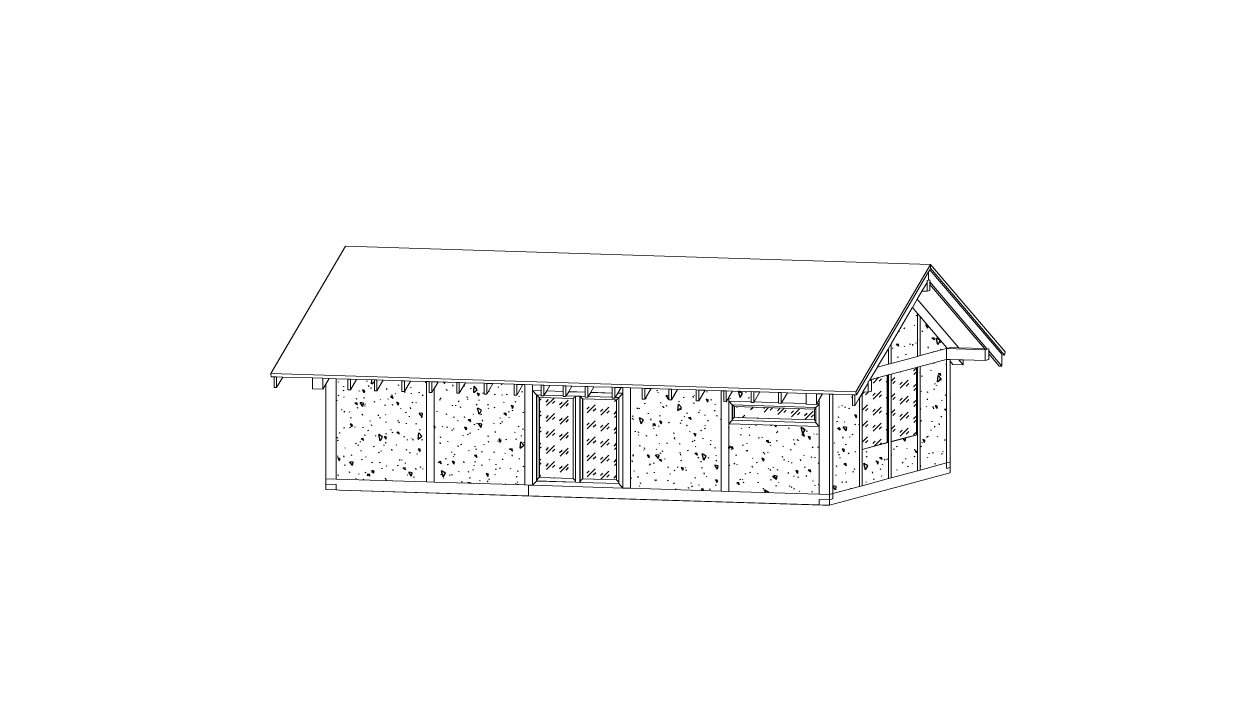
# Model space of a CAD drawing. Header units: millimetres. Extents: x 0 to 4620, y 0 to 297.
# Drawn here: x 1206 to 1734, y 0 to 297 of the extents above; entities that cross this region are included whole.
import ezdxf

# ---------------------------------------------------------------- set-up
doc = ezdxf.new("R2010")
doc.units = ezdxf.units.MM
doc.linetypes.add('K5LT32768', pattern=[0])
doc.layers.add('Системный слой', color=7, linetype='Continuous')

msp = doc.modelspace()

# ---------------------------------------------------------------- hatches: boundary and pattern name
at = {"layer": 'Системный слой'}
h = msp.add_hatch(dxfattribs=at)
h.set_pattern_fill('', angle=40, style=0, pattern_type=0)
h.set_pattern_definition([(40, (7.66, 6.428), (-20.5692, 24.5134), [2, -30]), (130, (9.193, 7.713), (-24.5134, -20.5692), [2, -30]), (85, (7.66, 6.428), (-20.56883, 24.51297), [2.828, -42.426]), (60, (9.193, 7.713), (-27.7128, 16), [2, -30]), (150, (10.192, 9.445), (-16, -27.7128), [2, -30]), (105, (9.193, 7.713), (-27.7123, 15.9997), [2.828, -42.426]), (80, (16.853, 14.141), (-26.0974, 4.60168), [1.5, -25]), (170, (17.114, 15.618), (-4.60168, -26.0974), [1.5, -25]), (125, (16.853, 14.141), (-26.09695, 4.6016), [2.121, -35.355]), (100, (-18.796, -15.771), (-15.75692, -2.77837), [1, -15]), (190, (-18.97, -14.787), (2.77837, -15.75692), [1, -15]), (145, (-18.796, -15.771), (-15.75733, -2.77844), [1.414, -21.213]), (70, (1.233, 14.088), (-15.03508, 5.47232), [1, -15]), (160, (1.575, 15.028), (-5.47232, -15.03508), [1, -15]), (115, (1.233, 14.088), (-15.03547, 5.47246), [1.414, -21.213]), (85, (0, 0), (-9.351857, 7.84492), [0.3, -10]), (65, (0, 0), (-2.418448, 6.64463), [0.3, -10]), (105, (0, 0), (-6.193075, 7.658056), [0.5, -12]), (110, (0, 0), (-7.94593, 1.36463), [0.5, -7])])
h.paths.add_polyline_path([(1343.58741, 95.88651), (1383.53284, 94.63902), (1383.53284, 94.65839), (1383.53284, 138.99024), (1376.49087, 139.21016), (1373.75247, 134.53037), (1372.61658, 134.56584), (1372.61658, 139.33116), (1364.37472, 139.58855), (1361.63632, 134.90875), (1360.50043, 134.94423), (1360.50043, 139.70954), (1352.6372, 139.95511), (1349.8988, 135.27531), (1348.76291, 135.31079), (1348.76291, 140.0761), (1343.6519, 140.23572), (1343.58741, 140.23773)])
h.paths.add_polyline_path([(1426.88593, 93.30448), (1426.88593, 137.63634), (1426.09136, 137.66115), (1423.35296, 132.98136), (1422.21707, 133.01683), (1422.21707, 137.78215), (1412.83932, 138.07501), (1410.10092, 133.39522), (1408.96503, 133.43069), (1408.96503, 138.196), (1400.72317, 138.45339), (1397.98477, 133.7736), (1396.84888, 133.80907), (1396.84888, 138.57439), (1388.60702, 138.83178), (1387.005, 136.094), (1386.9405, 135.98378), (1386.9405, 94.5326), (1426.88593, 93.28512)])
h.paths.add_polyline_path([(1473.6467, 136.17601), (1473.6467, 91.82479), (1513.59212, 90.5773), (1513.59212, 90.59667), (1513.59212, 134.92853), (1506.55016, 135.14844), (1503.81176, 130.46865), (1502.67587, 130.50412), (1502.67587, 135.26944), (1494.43401, 135.52683), (1491.69561, 130.84703), (1490.55972, 130.88251), (1490.55972, 135.64782), (1482.69649, 135.89339), (1479.95809, 131.21359), (1478.8222, 131.24907), (1478.8222, 136.01438), (1473.71119, 136.174)])
h.paths.add_polyline_path([(1556.94522, 89.24276), (1556.94522, 119.11646), (1517.06429, 120.36193), (1517.06429, 130.31983), (1526.90817, 130.0124), (1526.90817, 134.51267), (1518.66631, 134.77006), (1517.06429, 132.03228), (1516.99979, 131.92206), (1516.99979, 90.47088), (1556.94522, 89.2234)])
h.paths.add_polyline_path([(1563.03671, 133.38438), (1563.03671, 89.55485), (1563.03671, 89.498), (1574.71071, 92.63905), (1574.71071, 131.71466), (1574.5214, 131.39113), (1572.72232, 128.31659), (1571.58643, 128.35206), (1571.58643, 133.11738)])
h.paths.add_polyline_path([(1575.87166, 108.92101), (1575.87166, 93.00827), (1575.87166, 92.95142), (1587.54566, 96.09247), (1587.54566, 141.8789), (1587.35635, 141.82796), (1587.35635, 112.01112)])
h.paths.add_polyline_path([(1600.38062, 99.54589), (1600.38062, 145.33232), (1600.1913, 145.28139), (1600.1913, 115.46454), (1588.70661, 112.37443), (1588.70661, 96.46169), (1588.70661, 96.40484)])
h.paths.add_polyline_path([(1613.21557, 102.99931), (1613.21557, 148.78575), (1613.02625, 148.73481), (1601.54157, 145.64469), (1601.54157, 99.91511), (1601.54157, 99.85826)])
h.paths.add_polyline_path([(1600.38062, 150.11211), (1600.38062, 169.06391), (1598.11676, 171.71449), (1598.04184, 171.58646), (1588.70661, 155.63299), (1588.70661, 147.02791), (1588.70661, 146.97106)])
h.paths.add_polyline_path([(1613.21557, 154.03642), (1601.54157, 167.70464), (1601.54157, 167.48889), (1601.54157, 150.48133), (1601.54157, 150.42448), (1613.21557, 153.56554)])
h.paths.add_polyline_path([(1587.54566, 146.65869), (1587.54566, 153.64898), (1587.35635, 153.32545), (1582.7304, 145.41993), (1582.69092, 145.35246)])
h = msp.add_hatch(dxfattribs=at)
h.set_pattern_fill('', angle=45, style=0, pattern_type=0)
h.set_pattern_definition([(45, (0, 0), (4e-16, 7.071068), [5, -3.5]), (45, (2.6517, 0.884), (4e-16, 7.071068), [1.5, -7]), (45, (-0.177, 1.591), (4e-16, 7.071068), [1.5, -7])])
h.paths.add_polyline_path([(1433.38403, 131.9072), (1433.38403, 96.63136), (1448.29953, 96.16555), (1448.29953, 131.44139)])
h.paths.add_polyline_path([(1467.45819, 95.56723), (1467.45819, 130.84307), (1452.54269, 131.30888), (1452.54269, 96.03304)])
h.paths.add_polyline_path([(1554.87255, 126.81807), (1519.51104, 127.9224), (1519.51104, 123.15756), (1554.87255, 122.05323)])
h.paths.add_polyline_path([(1575.87166, 133.69867), (1575.87166, 109.02334), (1587.01558, 112.02176), (1587.01558, 141.73628), (1579.37137, 139.67949), (1579.2993, 139.55634), (1580.07505, 139.53212), (1580.07505, 134.75232), (1578.52711, 134.33583), (1576.28547, 134.40584)])
h.paths.add_polyline_path([(1599.85053, 115.47519), (1599.85053, 145.1897), (1588.70661, 142.19127), (1588.70661, 112.47676)])

# ---------------------------------------------------------------- linework, layer by layer
at = {"layer": 'Системный слой', "color": 7, "linetype": 'K5LT32768', "lineweight": 18}
for p, q in [((1347.69634, 198.8312), (1314.74385, 142.51702)), ((1347.69634, 198.8312), (1606.11101, 190.76097)), ((1573.1586, 134.44679), (1606.11101, 190.76097)), ((1606.11101, 190.76097), (1639.0635, 152.17942)), ((1606.11101, 189.00301), (1606.11101, 190.76097)), ((1605.16444, 187.38535), (1573.37666, 133.06147)), ((1605.73643, 188.36286), (1605.16444, 187.38535)), ((1605.16444, 183.8018), (1605.16444, 187.38535)), ((1606.11101, 189.00301), (1605.73643, 188.36286)), ((1637.60655, 151.04851), (1605.73643, 188.36286)), ((1638.84543, 150.67675), (1606.11101, 189.00301)), ((1604.58396, 182.76663), (1602.34235, 178.93583)), ((1605.16444, 183.8018), (1604.58396, 183.64562)), ((1604.58396, 183.64562), (1604.58396, 182.76663)), ((1604.58396, 178.86583), (1604.58396, 182.76663)), ((1605.74491, 183.95799), (1605.16444, 183.8018)), ((1605.74491, 183.079), (1605.74491, 183.95799)), ((1631.19134, 153.28568), (1605.74491, 183.079)), ((1605.74491, 183.079), (1605.74491, 181.78455)), ((1605.74491, 181.78455), (1629.8946, 153.50949)), ((1605.74491, 181.78455), (1605.74491, 179.1782)), ((1600.25335, 175.36582), (1598.11676, 171.71449)), ((1602.34235, 178.93583), (1600.25335, 175.36582)), ((1618.62007, 153.86159), (1600.25335, 175.36582)), ((1604.58396, 178.86583), (1602.34235, 178.93583)), ((1605.74491, 179.1782), (1604.58396, 178.86583)), ((1598.04184, 171.58646), (1588.70661, 155.63299)), ((1598.11676, 171.71449), (1598.04184, 171.58646)), ((1598.11676, 171.71449), (1600.38062, 169.06391)), ((1600.19145, 169.06964), (1600.38062, 169.06391)), ((1600.38062, 169.06391), (1600.38062, 150.11211)), ((1601.54157, 167.70464), (1600.38062, 169.06391)), ((1601.54157, 167.48889), (1601.54157, 167.70464)), ((1601.54157, 167.70464), (1613.21557, 154.03642)), ((1601.54157, 150.48133), (1601.54157, 167.48889)), ((1587.35635, 153.32545), (1582.7304, 145.41993)), ((1587.54566, 153.64898), (1587.35635, 153.32545)), ((1588.70661, 155.63299), (1587.54566, 153.64898)), ((1587.54566, 153.64898), (1587.54566, 146.65869)), ((1588.70661, 147.02791), (1588.70661, 155.63299)), ((1613.21557, 153.56554), (1601.54157, 150.42448)), ((1613.21557, 153.56554), (1613.02625, 153.57145)), ((1613.02641, 154.04215), (1613.21557, 154.03642)), ((1613.21557, 154.03642), (1613.21557, 153.56554)), ((1613.21557, 154.03642), (1613.54259, 153.65353)), ((1613.21557, 153.56554), (1613.54259, 153.65353)), ((1630.2539, 153.03343), (1613.21557, 153.56554)), ((1613.21557, 153.56554), (1613.21557, 148.78575)), ((1614.7635, 153.98203), (1613.54259, 153.65353)), ((1614.7635, 153.98203), (1618.62007, 153.86159)), ((1618.62007, 153.86159), (1629.8946, 153.50949)), ((1629.8946, 153.50949), (1630.05546, 153.32115)), ((1630.05546, 153.32115), (1631.19134, 153.28568)), ((1631.19134, 153.28568), (1630.2539, 153.03343)), ((1631.19134, 153.28568), (1631.8018, 153.44993)), ((1631.8018, 153.44993), (1631.80184, 152.5709)), ((1600.38062, 150.11211), (1588.70661, 146.97106)), ((1600.38062, 150.11211), (1600.19146, 150.11807)), ((1600.38062, 150.11211), (1601.54157, 150.42448)), ((1601.54157, 150.42448), (1601.54157, 150.48133)), ((1601.54157, 145.64469), (1613.02625, 148.73481)), ((1613.02625, 148.73481), (1613.21557, 148.78575)), ((1613.21557, 148.78575), (1613.21557, 102.99931)), ((1613.21557, 148.78575), (1614.7635, 148.7374)), ((1614.7635, 147.92523), (1614.7635, 148.7374)), ((1614.7635, 148.7374), (1618.59437, 148.61777)), ((1616.0247, 146.44859), (1614.7635, 147.92523)), ((1614.7635, 103.41581), (1614.7635, 147.92523)), ((1620.56825, 146.30669), (1618.59437, 148.61777)), ((1618.59437, 148.61777), (1620.56825, 148.55612)), ((1620.56825, 148.55612), (1620.56825, 146.30669)), ((1620.56825, 148.55612), (1630.2539, 148.25364)), ((1630.2539, 148.25364), (1630.2539, 153.03343)), ((1630.2539, 148.25364), (1631.80184, 148.67014)), ((1637.60655, 145.77459), (1631.80184, 152.5709)), ((1631.80184, 151.27645), (1631.80184, 152.5709)), ((1631.80184, 151.27645), (1632.13505, 150.88631)), ((1631.80184, 150.89672), (1631.80184, 151.27645)), ((1631.80184, 150.89672), (1632.13505, 150.88631)), ((1631.80184, 148.67014), (1631.80184, 150.89672)), ((1632.13505, 150.88631), (1636.47066, 145.81007)), ((1637.60655, 150.71544), (1637.60655, 151.04851)), ((1637.60655, 150.71544), (1638.84543, 150.67675)), ((1637.60655, 145.77459), (1637.60655, 150.71544)), ((1639.0635, 152.17942), (1638.84543, 150.67675)), ((1314.74385, 142.51702), (1573.1586, 134.44679)), ((1314.74385, 142.51702), (1314.96192, 141.1317)), ((1582.69092, 145.35246), (1579.37137, 139.67949)), ((1587.54566, 146.65869), (1582.69092, 145.35246)), ((1582.7304, 145.41993), (1582.69092, 145.35246)), ((1587.3565, 146.66465), (1587.54566, 146.65869)), ((1587.54566, 146.65869), (1588.70661, 146.97106)), ((1588.70661, 146.97106), (1588.70661, 147.02791)), ((1588.70661, 142.19127), (1599.85053, 145.1897)), ((1599.85053, 145.1897), (1600.1913, 145.28139)), ((1599.85053, 115.47519), (1599.85053, 145.1897)), ((1600.1913, 145.28139), (1600.38062, 145.33232)), ((1600.1913, 115.46454), (1600.1913, 145.28139)), ((1601.54157, 145.64469), (1600.38062, 145.33232)), ((1600.38062, 145.33232), (1600.38062, 99.54589)), ((1601.54157, 99.91511), (1601.54157, 145.64469)), ((1616.0247, 146.44859), (1620.56825, 146.30669)), ((1636.47066, 145.81007), (1637.60655, 145.77459)), ((1316.2008, 141.09301), (1314.96192, 141.1317)), ((1316.2008, 136.32769), (1316.2008, 141.09301)), ((1317.33669, 141.05753), (1316.2008, 141.09301)), ((1317.33669, 141.05753), (1317.33669, 136.29222)), ((1320.07509, 140.97201), (1317.33669, 141.05753)), ((1320.07509, 140.97201), (1317.33669, 136.29222)), ((1333.2391, 140.5609), (1320.07509, 140.97201)), ((1333.2391, 140.5609), (1333.2391, 135.79559)), ((1337.78265, 140.41901), (1333.2391, 140.5609)), ((1337.78265, 140.41901), (1337.78265, 135.6537)), ((1340.52105, 140.33349), (1337.78265, 140.41901)), ((1337.78265, 135.6537), (1339.04385, 137.80902)), ((1339.04385, 137.80902), (1340.52105, 140.33349)), ((1339.04385, 96.0284), (1339.04385, 137.80902)), ((1343.58741, 140.23773), (1340.52105, 140.33349)), ((1343.58741, 95.88651), (1343.58741, 140.23773)), ((1343.6519, 140.23572), (1343.58741, 140.23773)), ((1348.76291, 140.0761), (1343.6519, 140.23572)), ((1348.76291, 135.31079), (1348.76291, 140.0761)), ((1349.8988, 140.04063), (1348.76291, 140.0761)), ((1349.8988, 140.04063), (1349.8988, 135.27531)), ((1352.6372, 139.95511), (1349.8988, 140.04063)), ((1352.6372, 139.95511), (1349.8988, 135.27531)), ((1360.50043, 139.70954), (1352.6372, 139.95511)), ((1360.50043, 134.94423), (1360.50043, 139.70954)), ((1361.63632, 139.67407), (1360.50043, 139.70954)), ((1361.63632, 139.67407), (1361.63632, 134.90875)), ((1364.37472, 139.58855), (1361.63632, 139.67407)), ((1364.37472, 139.58855), (1361.63632, 134.90875)), ((1372.61658, 139.33116), (1364.37472, 139.58855)), ((1372.61658, 134.56584), (1372.61658, 139.33116)), ((1373.75247, 139.29568), (1372.61658, 139.33116)), ((1373.75247, 139.29568), (1373.75247, 134.53037)), ((1376.49087, 139.21016), (1373.75247, 139.29568)), ((1376.49087, 139.21016), (1373.75247, 134.53037)), ((1383.53284, 138.99024), (1376.49087, 139.21016)), ((1383.53284, 94.65839), (1383.53284, 138.99024)), ((1384.73273, 138.95277), (1383.53284, 138.99024)), ((1384.73273, 134.18746), (1384.73273, 138.95277)), ((1385.86862, 138.9173), (1384.73273, 138.95277)), ((1385.86862, 138.9173), (1385.86862, 134.15198)), ((1388.60702, 138.83178), (1385.86862, 138.9173)), ((1388.60702, 138.83178), (1387.005, 136.094)), ((1396.84888, 138.57439), (1388.60702, 138.83178)), ((1396.84888, 133.80907), (1396.84888, 138.57439)), ((1397.98477, 138.53891), (1396.84888, 138.57439)), ((1397.98477, 138.53891), (1397.98477, 133.7736)), ((1400.72317, 138.45339), (1397.98477, 138.53891)), ((1400.72317, 138.45339), (1397.98477, 133.7736)), ((1408.96503, 138.196), (1400.72317, 138.45339)), ((1408.96503, 133.43069), (1408.96503, 138.196)), ((1410.10092, 138.16053), (1408.96503, 138.196)), ((1410.10092, 138.16053), (1410.10092, 133.39522)), ((1412.83932, 138.07501), (1410.10092, 138.16053)), ((1412.83932, 138.07501), (1410.10092, 133.39522)), ((1422.21707, 137.78215), (1412.83932, 138.07501)), ((1422.21707, 137.78215), (1422.21707, 133.01683)), ((1423.35296, 137.74667), (1422.21707, 137.78215)), ((1423.35296, 137.74667), (1423.35296, 132.98136)), ((1426.09136, 137.66115), (1423.35296, 137.74667)), ((1426.09136, 137.66115), (1423.35296, 132.98136)), ((1426.88593, 137.63634), (1426.09136, 137.66115)), ((1426.88593, 93.30448), (1426.88593, 137.63634)), ((1430.2936, 137.52992), (1426.88593, 137.63634)), ((1430.2936, 137.52992), (1430.2936, 135.00186)), ((1430.3581, 137.5279), (1430.2936, 137.52992)), ((1434.18177, 137.40849), (1430.3581, 137.5279)), ((1434.18177, 134.89981), (1434.18177, 137.40849)), ((1435.31766, 137.37302), (1434.18177, 137.40849)), ((1435.31766, 137.37302), (1435.31766, 132.6077)), ((1438.05605, 137.2875), (1435.31766, 137.37302)), ((1438.05605, 137.2875), (1436.61443, 134.82383)), ((1443.89362, 137.10519), (1438.05605, 137.2875)), ((1578.52707, 138.23664), (1576.28547, 134.40584)), ((1578.52707, 139.11562), (1579.13753, 139.27987)), ((1578.52707, 138.23664), (1578.52707, 139.11562)), ((1578.52711, 134.33583), (1578.52707, 138.23664)), ((1579.2993, 139.55634), (1579.13753, 139.27987)), ((1579.13753, 139.27987), (1580.07505, 139.53212)), ((1579.37137, 139.67949), (1579.2993, 139.55634)), ((1579.2993, 139.55634), (1580.07505, 139.53212)), ((1579.37137, 139.67949), (1587.01558, 141.73628)), ((1580.07505, 139.53212), (1580.07505, 134.75232)), ((1587.01558, 141.73628), (1587.35635, 141.82796)), ((1587.01558, 112.02176), (1587.01558, 141.73628)), ((1587.35635, 141.82796), (1587.54566, 141.8789)), ((1587.35635, 112.01112), (1587.35635, 141.82796)), ((1588.70661, 142.19127), (1587.54566, 141.8789)), ((1587.54566, 141.8789), (1587.54566, 96.09247)), ((1588.70661, 112.47676), (1588.70661, 142.19127)), ((1317.33669, 136.29222), (1316.2008, 136.32769)), ((1337.78265, 135.6537), (1333.2391, 135.79559)), ((1349.8988, 135.27531), (1348.76291, 135.31079)), ((1361.63632, 134.90875), (1360.50043, 134.94423)), ((1373.75247, 134.53037), (1372.61658, 134.56584)), ((1385.86862, 134.15198), (1384.73273, 134.18746)), ((1386.9405, 135.98378), (1385.86862, 134.15198)), ((1387.005, 136.094), (1386.9405, 135.98378)), ((1386.9405, 135.98378), (1386.9405, 94.5326)), ((1397.98477, 133.7736), (1396.84888, 133.80907)), ((1410.10092, 133.39522), (1408.96503, 133.43069)), ((1423.35296, 132.98136), (1422.21707, 133.01683)), ((1430.2936, 135.00186), (1430.3581, 135.01922)), ((1430.2936, 135.00186), (1432.09209, 133.0537)), ((1430.2936, 135.00186), (1430.2936, 93.17869)), ((1430.2936, 135.00186), (1434.18177, 134.88044)), ((1430.3581, 135.01922), (1434.18177, 134.89981)), ((1432.09209, 95.01453), (1432.09209, 133.0537)), ((1432.18884, 133.05068), (1432.09209, 133.0537)), ((1432.18884, 95.49862), (1432.18884, 133.05068)), ((1432.21645, 133.04981), (1432.18884, 133.05068)), ((1433.26793, 131.91083), (1432.21645, 133.04981)), ((1434.18177, 132.98844), (1432.21645, 133.04981)), ((1434.18177, 134.88044), (1434.18177, 134.89981)), ((1434.18177, 132.98844), (1434.18177, 134.88044)), ((1434.18177, 132.64318), (1434.18177, 132.98844)), ((1435.31766, 132.6077), (1434.18177, 132.64318)), ((1435.51606, 132.94677), (1435.31766, 132.6077)), ((1436.6033, 134.80481), (1435.51606, 132.94677)), ((1443.89362, 132.68514), (1435.51606, 132.94677)), ((1436.61443, 134.82383), (1436.6033, 134.80481)), ((1436.6033, 134.80481), (1443.89362, 134.57714)), ((1436.61443, 134.82383), (1443.89362, 134.59651)), ((1443.89362, 134.59651), (1443.89362, 137.10519)), ((1445.02951, 137.06972), (1443.89362, 137.10519)), ((1443.89362, 134.57714), (1443.89362, 134.59651)), ((1443.89362, 132.68514), (1443.89362, 134.57714)), ((1443.89362, 132.33988), (1443.89362, 132.68514)), ((1445.02951, 132.3044), (1443.89362, 132.33988)), ((1445.02951, 137.06972), (1445.02951, 132.3044)), ((1447.7679, 136.9842), (1445.02951, 137.06972)), ((1445.22791, 132.64347), (1445.02951, 132.3044)), ((1446.31515, 134.50151), (1445.22791, 132.64347)), ((1449.28188, 132.51686), (1445.22791, 132.64347)), ((1446.32628, 134.52054), (1446.31515, 134.50151)), ((1446.31515, 134.50151), (1453.60547, 134.27384)), ((1447.7679, 136.9842), (1446.32628, 134.52054)), ((1446.32628, 134.52054), (1453.60547, 134.29321)), ((1453.60547, 136.80189), (1447.7679, 136.9842)), ((1448.29953, 131.44139), (1449.28188, 132.44414)), ((1451.25075, 132.45538), (1449.28188, 132.51686)), ((1449.28188, 132.44414), (1449.28188, 132.51686)), ((1449.28188, 95.06659), (1449.28188, 132.44414)), ((1451.25075, 132.45538), (1451.25075, 94.41621)), ((1451.3475, 132.45236), (1451.25075, 132.45538)), ((1451.3475, 94.9003), (1451.3475, 132.45236)), ((1451.37511, 132.45149), (1451.3475, 132.45236)), ((1452.42659, 131.31251), (1451.37511, 132.45149)), ((1453.60547, 132.38184), (1451.37511, 132.45149)), ((1453.60547, 134.29321), (1453.60547, 136.80189)), ((1454.74136, 136.76642), (1453.60547, 136.80189)), ((1453.60547, 134.27384), (1453.60547, 134.29321)), ((1453.60547, 132.38184), (1453.60547, 134.27384)), ((1453.60547, 132.03658), (1453.60547, 132.38184)), ((1454.74136, 132.00111), (1453.60547, 132.03658)), ((1454.74136, 136.76642), (1454.74136, 132.00111)), ((1457.47976, 136.6809), (1454.74136, 136.76642)), ((1454.93976, 132.34017), (1454.74136, 132.00111)), ((1456.027, 134.19822), (1454.93976, 132.34017)), ((1465.57017, 132.00818), (1454.93976, 132.34017)), ((1456.03813, 134.21724), (1456.027, 134.19822)), ((1456.027, 134.19822), (1465.57017, 133.90019)), ((1457.47976, 136.6809), (1456.03813, 134.21724)), ((1456.03813, 134.21724), (1465.57017, 133.91955)), ((1465.57017, 136.42824), (1457.47976, 136.6809)), ((1465.57017, 136.42824), (1465.57017, 133.91955)), ((1466.70605, 136.39277), (1465.57017, 136.42824)), ((1465.57017, 133.91955), (1465.57017, 133.90019)), ((1465.57017, 133.90019), (1465.57017, 132.00818)), ((1465.57017, 132.00818), (1465.57017, 131.66292)), ((1466.70605, 136.39277), (1466.70605, 131.62745)), ((1469.44445, 136.30725), (1466.70605, 136.39277)), ((1466.90446, 131.96652), (1466.70605, 131.62745)), ((1467.9917, 133.82456), (1466.90446, 131.96652)), ((1468.44054, 131.91854), (1466.90446, 131.96652)), ((1468.00283, 133.84358), (1467.9917, 133.82456)), ((1467.9917, 133.82456), (1470.23903, 133.75438)), ((1469.44445, 136.30725), (1468.00283, 133.84358)), ((1468.00283, 133.84358), (1470.23903, 133.77375)), ((1468.44054, 131.91854), (1470.23903, 133.75438)), ((1470.23903, 136.28243), (1469.44445, 136.30725)), ((1470.23903, 133.77375), (1470.23903, 136.28243)), ((1473.6467, 136.17601), (1470.23903, 136.28243)), ((1470.23903, 133.75438), (1470.23903, 133.77375)), ((1470.23903, 91.93121), (1470.23903, 133.75438)), ((1473.6467, 136.17601), (1473.6467, 91.82479)), ((1473.71119, 136.174), (1473.6467, 136.17601)), ((1478.8222, 136.01438), (1473.71119, 136.174)), ((1478.8222, 131.24907), (1478.8222, 136.01438)), ((1479.95809, 135.97891), (1478.8222, 136.01438)), ((1479.95809, 135.97891), (1479.95809, 131.21359)), ((1482.69649, 135.89339), (1479.95809, 135.97891)), ((1482.69649, 135.89339), (1479.95809, 131.21359)), ((1490.55972, 135.64782), (1482.69649, 135.89339)), ((1490.55972, 130.88251), (1490.55972, 135.64782)), ((1491.69561, 135.61235), (1490.55972, 135.64782)), ((1491.69561, 135.61235), (1491.69561, 130.84703)), ((1494.43401, 135.52683), (1491.69561, 135.61235)), ((1494.43401, 135.52683), (1491.69561, 130.84703)), ((1502.67587, 135.26944), (1494.43401, 135.52683)), ((1502.67587, 130.50412), (1502.67587, 135.26944)), ((1503.81176, 135.23396), (1502.67587, 135.26944)), ((1503.81176, 135.23396), (1503.81176, 130.46865)), ((1506.55016, 135.14844), (1503.81176, 135.23396)), ((1506.55016, 135.14844), (1503.81176, 130.46865)), ((1513.59212, 134.92853), (1506.55016, 135.14844)), ((1513.59212, 90.59667), (1513.59212, 134.92853)), ((1514.79202, 134.89105), (1513.59212, 134.92853)), ((1514.79202, 130.12574), (1514.79202, 134.89105)), ((1515.92791, 134.85558), (1514.79202, 134.89105)), ((1515.92791, 134.85558), (1515.92791, 130.09026)), ((1518.66631, 134.77006), (1515.92791, 134.85558)), ((1517.06429, 132.03228), (1516.99979, 131.92206)), ((1518.66631, 134.77006), (1517.06429, 132.03228)), ((1526.90817, 134.51267), (1518.66631, 134.77006)), ((1526.90817, 130.0124), (1526.90817, 134.51267)), ((1528.04406, 134.4772), (1526.90817, 134.51267)), ((1528.04406, 134.4772), (1528.04406, 129.71188)), ((1530.78246, 134.39168), (1528.04406, 134.4772)), ((1530.78246, 134.39168), (1528.19637, 129.97217)), ((1539.02432, 134.13428), (1530.78246, 134.39168)), ((1539.02432, 129.63402), (1539.02432, 134.13428)), ((1540.16021, 134.09881), (1539.02432, 134.13428)), ((1540.16021, 134.09881), (1540.16021, 129.3335)), ((1542.89861, 134.01329), (1540.16021, 134.09881)), ((1542.89861, 134.01329), (1540.31252, 129.59379)), ((1551.14047, 133.7559), (1542.89861, 134.01329)), ((1551.14047, 129.25564), (1551.14047, 133.7559)), ((1555.68403, 133.61401), (1551.14047, 133.7559)), ((1555.68403, 128.84869), (1555.68403, 133.61401)), ((1558.42242, 133.52849), (1555.68403, 133.61401)), ((1558.42242, 133.52849), (1556.94522, 131.00402)), ((1561.48878, 133.43272), (1558.42242, 133.52849)), ((1561.48878, 133.43272), (1561.48878, 89.0815)), ((1563.03671, 133.38438), (1561.48878, 133.43272)), ((1563.03671, 89.55485), (1563.03671, 133.38438)), ((1571.58643, 133.11738), (1563.03671, 133.38438)), ((1571.58643, 128.35206), (1571.58643, 133.11738)), ((1572.72232, 133.0819), (1571.58643, 133.11738)), ((1572.72232, 133.0819), (1572.72232, 128.31659)), ((1573.37666, 133.06147), (1572.72232, 133.0819)), ((1573.37666, 133.06147), (1573.1586, 134.44679)), ((1575.87166, 133.69867), (1574.71071, 131.71466)), ((1576.28547, 134.40584), (1575.87166, 133.69867)), ((1575.87166, 109.02334), (1575.87166, 133.69867)), ((1578.52711, 134.33583), (1576.28547, 134.40584)), ((1580.07505, 134.75232), (1578.52711, 134.33583)), ((1433.26793, 131.91083), (1433.26793, 96.60012)), ((1433.38403, 131.9072), (1433.26793, 131.91083)), ((1433.38403, 96.63136), (1433.38403, 131.9072)), ((1448.29953, 131.44139), (1433.38403, 131.9072)), ((1448.29953, 96.16555), (1448.29953, 131.44139)), ((1452.42659, 131.31251), (1452.42659, 96.0018)), ((1452.54269, 131.30888), (1452.42659, 131.31251)), ((1452.54269, 96.03304), (1452.54269, 131.30888)), ((1467.45819, 130.84307), (1452.54269, 131.30888)), ((1466.70605, 131.62745), (1465.57017, 131.66292)), ((1467.45819, 130.84307), (1468.44054, 131.84582)), ((1467.45819, 95.56723), (1467.45819, 130.84307)), ((1468.44054, 131.91854), (1468.44054, 131.84582)), ((1468.44054, 131.84582), (1468.44054, 94.46827)), ((1479.95809, 131.21359), (1478.8222, 131.24907)), ((1491.69561, 130.84703), (1490.55972, 130.88251)), ((1503.81176, 130.46865), (1502.67587, 130.50412)), ((1515.92791, 130.09026), (1514.79202, 130.12574)), ((1516.99979, 131.92206), (1515.92791, 130.09026)), ((1516.99979, 131.92206), (1516.99979, 90.47088)), ((1517.06429, 120.36193), (1517.06429, 130.31983)), ((1526.90817, 130.0124), (1517.06429, 130.31983)), ((1517.06429, 130.31983), (1518.54094, 128.72028)), ((1518.54094, 121.86924), (1518.54094, 128.72028)), ((1518.54094, 128.72028), (1518.63769, 128.71726)), ((1518.63769, 122.35334), (1518.63769, 128.71726)), ((1518.63769, 128.71726), (1518.66531, 128.71639)), ((1519.39495, 127.92603), (1518.66531, 128.71639)), ((1518.66531, 128.71639), (1555.53306, 127.56502)), ((1519.39495, 127.92603), (1519.39495, 123.12632)), ((1519.51104, 127.9224), (1519.39495, 127.92603)), ((1519.51104, 123.15756), (1519.51104, 127.9224)), ((1554.87255, 126.81807), (1519.51104, 127.9224)), ((1526.90817, 129.74735), (1526.90817, 130.0124)), ((1528.04406, 129.71188), (1526.90817, 129.74735)), ((1528.19637, 129.97217), (1528.04406, 129.71188)), ((1539.02432, 129.63402), (1528.19637, 129.97217)), ((1539.02432, 129.36897), (1539.02432, 129.63402)), ((1540.16021, 129.3335), (1539.02432, 129.36897)), ((1540.31252, 129.59379), (1540.16021, 129.3335)), ((1551.14047, 129.25564), (1540.31252, 129.59379)), ((1551.14047, 128.99059), (1551.14047, 129.25564)), ((1555.68403, 128.84869), (1551.14047, 128.99059)), ((1554.87255, 126.81807), (1555.53306, 127.4923)), ((1554.87255, 122.05323), (1554.87255, 126.81807)), ((1556.94522, 129.0065), (1555.53306, 127.56502)), ((1555.53306, 127.56502), (1555.53306, 127.4923)), ((1555.53306, 127.4923), (1555.53306, 121.30288)), ((1555.83634, 129.10898), (1555.68403, 128.84869)), ((1556.94522, 131.00402), (1555.83634, 129.10898)), ((1556.94522, 129.07435), (1555.83634, 129.10898)), ((1556.94522, 131.00402), (1556.94522, 129.07435)), ((1556.94522, 129.07435), (1556.94522, 129.0065)), ((1556.94522, 129.0065), (1556.94522, 119.18431)), ((1572.72232, 128.31659), (1571.58643, 128.35206)), ((1574.5214, 131.39113), (1572.72232, 128.31659)), ((1574.71071, 131.71466), (1574.5214, 131.39113)), ((1574.71071, 131.71466), (1574.71071, 92.63905)), ((1517.06429, 120.36193), (1518.54094, 121.86924)), ((1518.54094, 121.86924), (1518.63769, 121.89528)), ((1555.53306, 120.71399), (1518.54094, 121.86924)), ((1519.39495, 123.12632), (1518.63769, 122.35334)), ((1518.63769, 121.89528), (1518.63769, 122.35334)), ((1518.63769, 121.89528), (1555.53306, 120.74304)), ((1519.51104, 123.15756), (1519.39495, 123.12632)), ((1519.39495, 123.12632), (1554.87255, 122.01837)), ((1519.51104, 123.15756), (1554.87255, 122.05323)), ((1554.87255, 122.01837), (1554.87255, 122.05323)), ((1554.87255, 122.01837), (1555.53306, 121.30288)), ((1517.06429, 120.36193), (1556.94522, 119.11646)), ((1555.53306, 121.30288), (1555.53306, 120.74304)), ((1555.53306, 120.74304), (1555.53306, 120.71399)), ((1556.94522, 119.18431), (1555.53306, 120.71399)), ((1556.94522, 119.18431), (1556.94522, 119.11646)), ((1556.94522, 119.11646), (1556.94522, 89.24276)), ((1575.87166, 109.02334), (1587.01558, 112.02176)), ((1575.87166, 108.92101), (1587.35635, 112.01112)), ((1587.01558, 112.02176), (1587.35635, 112.01112)), ((1588.70661, 112.47676), (1599.85053, 115.47519)), ((1588.70661, 112.37443), (1600.1913, 115.46454)), ((1588.70661, 112.37443), (1588.70661, 112.47676)), ((1588.70661, 96.46169), (1588.70661, 112.37443)), ((1599.85053, 115.47519), (1600.1913, 115.46454)), ((1575.87166, 108.92101), (1575.87166, 109.02334)), ((1575.87166, 93.00827), (1575.87166, 108.92101)), ((1613.21557, 102.99931), (1601.54157, 99.85826)), ((1613.02625, 103.00523), (1613.21557, 102.99931)), ((1613.21557, 102.99931), (1614.7635, 103.41581)), ((1613.21557, 100.60942), (1613.21557, 102.99931)), ((1613.21557, 100.60942), (1614.7635, 101.02591)), ((1614.7635, 101.02591), (1614.7635, 103.41581)), ((1614.7635, 98.63602), (1614.7635, 101.02591)), ((1339.04385, 96.0284), (1343.58741, 95.88651)), ((1339.04385, 93.63851), (1339.04385, 96.0284)), ((1343.58741, 95.88651), (1343.65175, 95.90387)), ((1383.53284, 94.63902), (1343.58741, 95.88651)), ((1432.09209, 95.01453), (1430.2936, 93.17869)), ((1432.18884, 95.04056), (1432.09209, 95.01453)), ((1432.09209, 95.01453), (1449.28188, 94.4777)), ((1433.26793, 96.60012), (1432.18884, 95.49862)), ((1432.18884, 95.04056), (1432.18884, 95.49862)), ((1432.18884, 95.04056), (1449.28188, 94.50675)), ((1433.38403, 96.63136), (1433.26793, 96.60012)), ((1433.26793, 96.60012), (1448.29953, 96.13069)), ((1433.38403, 96.63136), (1448.29953, 96.16555)), ((1448.29953, 96.13069), (1448.29953, 96.16555)), ((1448.29953, 96.13069), (1449.28188, 95.06659)), ((1449.28188, 94.50675), (1449.28188, 95.06659)), ((1452.42659, 96.0018), (1451.3475, 94.9003)), ((1452.54269, 96.03304), (1452.42659, 96.0018)), ((1452.42659, 96.0018), (1467.45819, 95.53237)), ((1452.54269, 96.03304), (1467.45819, 95.56723)), ((1467.45819, 95.53237), (1467.45819, 95.56723)), ((1467.45819, 95.53237), (1468.44054, 94.46827)), ((1561.48878, 84.30171), (1614.7635, 98.63602)), ((1587.54566, 96.09247), (1575.87166, 92.95142)), ((1587.35635, 96.09838), (1587.54566, 96.09247)), ((1587.54566, 96.09247), (1588.70661, 96.40484)), ((1600.38062, 99.54589), (1588.70661, 96.40484)), ((1588.70661, 96.40484), (1588.70661, 96.46169)), ((1600.1913, 99.5518), (1600.38062, 99.54589)), ((1600.38062, 99.54589), (1601.54157, 99.85826)), ((1601.54157, 99.85826), (1601.54157, 99.91511)), ((1339.04385, 93.63851), (1343.58741, 93.49661)), ((1339.04385, 91.24861), (1339.04385, 93.63851)), ((1343.58741, 91.10672), (1339.04385, 91.24861)), ((1343.58741, 93.49661), (1343.58741, 91.10672)), ((1343.58741, 91.10672), (1345.13534, 91.05837)), ((1345.13534, 91.02531), (1345.13534, 91.05837)), ((1345.13534, 91.05837), (1428.58977, 88.45211)), ((1558.49315, 84.3622), (1345.13534, 91.02531)), ((1383.53284, 94.63902), (1383.53284, 94.65839)), ((1386.9405, 94.5326), (1383.53284, 94.63902)), ((1387.00485, 94.54996), (1386.9405, 94.5326)), ((1426.88593, 93.28512), (1386.9405, 94.5326)), ((1426.88593, 93.28512), (1426.88593, 93.30448)), ((1428.58977, 93.2319), (1426.88593, 93.28512)), ((1428.58977, 93.2319), (1428.58977, 88.45211)), ((1430.2936, 93.17869), (1428.58977, 93.2319)), ((1470.23903, 91.93121), (1430.2936, 93.17869)), ((1449.28188, 94.4777), (1449.28188, 94.50675)), ((1449.28188, 94.4777), (1451.25075, 94.41621)), ((1451.25075, 94.41621), (1451.3475, 94.44224)), ((1451.25075, 94.41621), (1468.44054, 93.87938)), ((1451.3475, 94.44224), (1451.3475, 94.9003)), ((1451.3475, 94.44224), (1468.44054, 93.90843)), ((1468.44054, 94.46827), (1468.44054, 93.90843)), ((1468.44054, 93.90843), (1468.44054, 93.87938)), ((1468.44054, 93.87938), (1470.23903, 91.93121)), ((1473.6467, 91.82479), (1470.23903, 91.93121)), ((1473.71104, 91.84215), (1473.6467, 91.82479)), ((1473.6467, 91.82479), (1513.59212, 90.5773)), ((1513.59212, 90.5773), (1513.59212, 90.59667)), ((1516.99979, 90.47088), (1513.59212, 90.5773)), ((1516.99979, 90.47088), (1517.06413, 90.48824)), ((1516.99979, 90.47088), (1556.94522, 89.2234)), ((1574.71071, 92.63905), (1563.03671, 89.498)), ((1574.5214, 92.64496), (1574.71071, 92.63905)), ((1574.71071, 92.63905), (1575.87166, 92.95142)), ((1575.87166, 92.95142), (1575.87166, 93.00827)), ((1556.94522, 84.44361), (1428.58977, 88.45211)), ((1556.94522, 89.24276), (1556.94522, 89.2234)), ((1556.94522, 89.2234), (1561.48878, 89.0815)), ((1556.94522, 86.8335), (1561.48878, 86.69161)), ((1556.94522, 84.44361), (1556.94522, 86.8335)), ((1561.48878, 89.0815), (1563.03671, 89.498)), ((1561.48878, 86.69161), (1561.48878, 89.0815)), ((1561.48878, 86.69161), (1563.03671, 87.1081)), ((1561.48878, 86.69161), (1561.48878, 84.30171)), ((1563.03671, 89.498), (1563.03671, 89.55485)), ((1563.03671, 87.1081), (1563.03671, 89.498)), ((1558.49315, 84.39526), (1556.94522, 84.44361)), ((1558.49315, 84.39526), (1558.49315, 84.3622)), ((1558.60325, 84.39183), (1558.49315, 84.39526)), ((1558.60325, 84.39183), (1558.49315, 84.3622)), ((1561.48878, 84.30171), (1558.60325, 84.39183))]:
    msp.add_line(p, q, dxfattribs=at)

doc.saveas('drawing.dxf')
